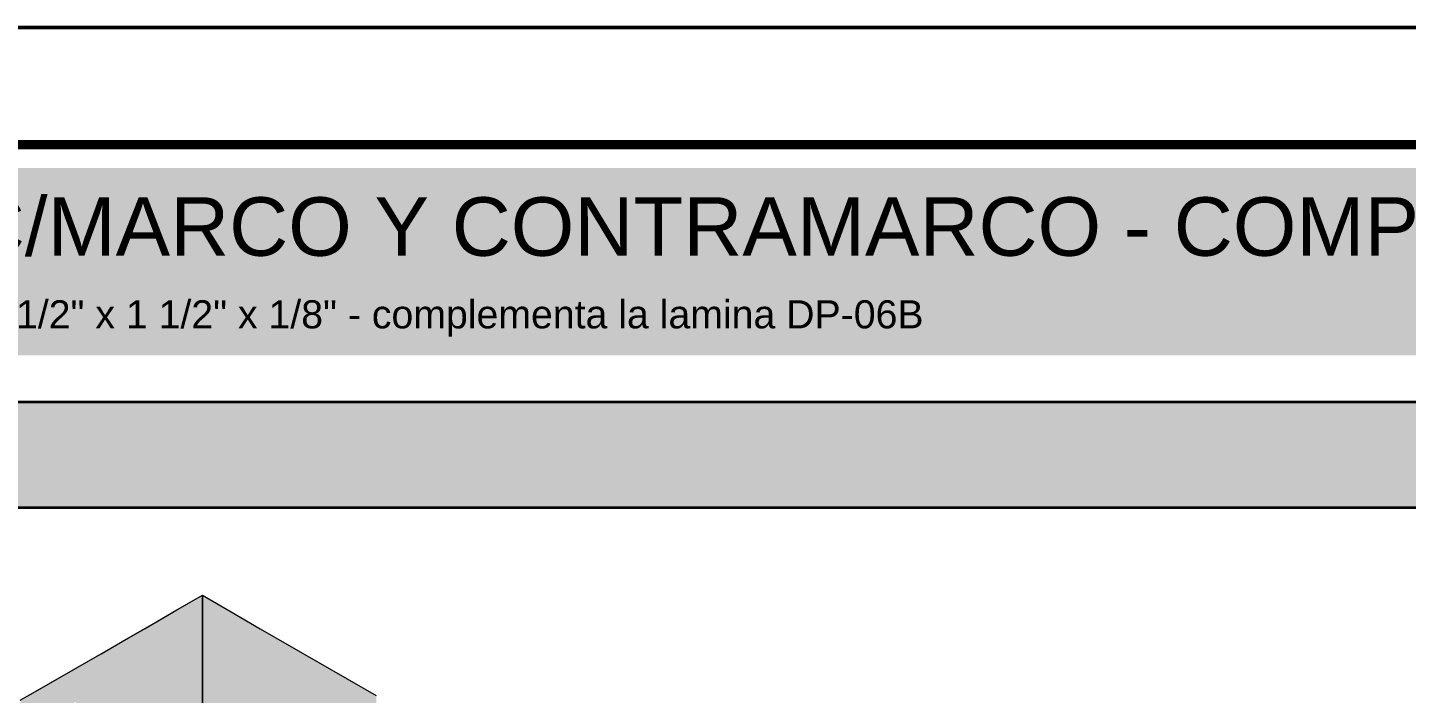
# Model space of a CAD drawing. Header units: metres. Extents: x 349021 to 349543, y 9281040 to 9281959.
# Drawn here: x 349202.922 to 349204.101, y 9281045.161 to 9281045.73 of the extents above; entities that cross this region are included whole.
import ezdxf
from ezdxf.enums import TextEntityAlignment as Align

# ---------------------------------------------------------------- set-up
doc = ezdxf.new("R2010")
doc.units = ezdxf.units.M
doc.header["$LTSCALE"] = 0.25
for name, color, linetype, lineweight in [('ISO-3D', 7, 'CONTINUOUS', 13), ('ISO-3D-ARISTAS', 250, 'CONTINUOUS', 13), ('MARCO', 7, 'CONTINUOUS', 50), ('PANEL-FONDO', 5, 'CONTINUOUS', 13)]:
    doc.layers.add(name, color=color, linetype=linetype, lineweight=lineweight)
doc.layers.add('PANEL', color=5, linetype='CONTINUOUS', lineweight=35, true_color=0x1f4e79)
doc.layers.add('TITULOS-BLANCO', color=7, linetype='CONTINUOUS', lineweight=25, true_color=0xffffff)
doc.styles.get("Standard").update_dxf_attribs({"font": 'arial.ttf'})

msp = doc.modelspace()

# ---------------------------------------------------------------- linework, layer by layer
at = {"layer": 'ISO-3D', "true_color": 0xb0aea8}
for points in [[(349203.0965, 9281045.2307), (349203.0718, 9281045.2164), (349203.0718, 9281045.245), (349203.0471, 9281045.2307)], [(349203.0718, 9281045.2164), (349203.0471, 9281045.2021), (349203.0471, 9281045.2307), (349203.0223, 9281045.2164)], [(349203.1213, 9281045.2164), (349203.0965, 9281045.2021), (349203.0965, 9281045.2307), (349203.0718, 9281045.2164)], [(349203.0471, 9281045.2021), (349203.0223, 9281045.1879), (349203.0223, 9281045.2164), (349202.9976, 9281045.2021)], [(349203.0965, 9281045.2021), (349203.0718, 9281045.1879), (349203.0718, 9281045.2164), (349203.0471, 9281045.2021)], [(349203.146, 9281045.2021), (349203.1213, 9281045.1879), (349203.1213, 9281045.2164), (349203.0965, 9281045.2021)], [(349203.0223, 9281045.1879), (349202.9976, 9281045.1736), (349202.9976, 9281045.2021), (349202.9728, 9281045.1879)], [(349203.0718, 9281045.1879), (349203.0471, 9281045.1736), (349203.0471, 9281045.2021), (349203.0223, 9281045.1879)], [(349203.1213, 9281045.1879), (349203.0965, 9281045.1736), (349203.0965, 9281045.2021), (349203.0718, 9281045.1879)], [(349203.1708, 9281045.1879), (349203.146, 9281045.1736), (349203.146, 9281045.2021), (349203.1213, 9281045.1879)], [(349202.9976, 9281045.1736), (349202.9728, 9281045.1593), (349202.9728, 9281045.1879), (349202.9481, 9281045.1736)], [(349203.0471, 9281045.1736), (349203.0223, 9281045.1593), (349203.0223, 9281045.1879), (349202.9976, 9281045.1736)], [(349203.0965, 9281045.1736), (349203.0718, 9281045.1593), (349203.0718, 9281045.1879), (349203.0471, 9281045.1736)], [(349203.146, 9281045.1736), (349203.1213, 9281045.1593), (349203.1213, 9281045.1879), (349203.0965, 9281045.1736)], [(349203.1955, 9281045.1736), (349203.1708, 9281045.1593), (349203.1708, 9281045.1879), (349203.146, 9281045.1736)], [(349202.9728, 9281045.1593), (349202.9481, 9281045.145), (349202.9481, 9281045.1736), (349202.9233, 9281045.1593)], [(349203.0223, 9281045.1593), (349202.9976, 9281045.145), (349202.9976, 9281045.1736), (349202.9728, 9281045.1593)], [(349203.0718, 9281045.1593), (349203.0471, 9281045.145), (349203.0471, 9281045.1736), (349203.0223, 9281045.1593)], [(349203.1213, 9281045.1593), (349203.0965, 9281045.145), (349203.0965, 9281045.1736), (349203.0718, 9281045.1593)], [(349203.1708, 9281045.1593), (349203.146, 9281045.145), (349203.146, 9281045.1736), (349203.1213, 9281045.1593)], [(349203.2203, 9281045.1593), (349203.1955, 9281045.145), (349203.1955, 9281045.1736), (349203.1708, 9281045.1593)]]:
    msp.add_solid(points, dxfattribs=at)
at = {"layer": 'ISO-3D', "true_color": 0x8e8d88}
for points in [[(349203.0718, 9281045.22), (349203.0501, 9281045.2075), (349203.0718, 9281045.245), (349203.0501, 9281045.2325)], [(349203.0501, 9281045.2075), (349203.0285, 9281045.195), (349203.0501, 9281045.2325), (349203.0285, 9281045.22)], [(349203.0285, 9281045.195), (349203.0068, 9281045.1825), (349203.0285, 9281045.22), (349203.0068, 9281045.2075)], [(349203.0718, 9281045.195), (349203.0501, 9281045.1825), (349203.0718, 9281045.22), (349203.0501, 9281045.2075)], [(349203.0068, 9281045.1825), (349202.9852, 9281045.17), (349203.0068, 9281045.2075), (349202.9852, 9281045.195)], [(349203.0501, 9281045.1825), (349203.0285, 9281045.17), (349203.0501, 9281045.2075), (349203.0285, 9281045.195)], [(349202.9852, 9281045.17), (349202.9635, 9281045.1575), (349202.9852, 9281045.195), (349202.9635, 9281045.1825)], [(349203.0285, 9281045.17), (349203.0068, 9281045.1575), (349203.0285, 9281045.195), (349203.0068, 9281045.1825)], [(349203.0718, 9281045.17), (349203.0501, 9281045.1575), (349203.0718, 9281045.195), (349203.0501, 9281045.1825)], [(349202.9635, 9281045.1575), (349202.9419, 9281045.145), (349202.9635, 9281045.1825), (349202.9419, 9281045.17)], [(349203.0068, 9281045.1575), (349202.9852, 9281045.145), (349203.0068, 9281045.1825), (349202.9852, 9281045.17)], [(349203.0501, 9281045.1575), (349203.0285, 9281045.145), (349203.0501, 9281045.1825), (349203.0285, 9281045.17)], [(349202.9419, 9281045.145), (349202.9162, 9281045.1302), (349202.9419, 9281045.17), (349202.9162, 9281045.1552)], [(349202.9852, 9281045.145), (349202.9635, 9281045.1325), (349202.9852, 9281045.17), (349202.9635, 9281045.1575)], [(349203.0285, 9281045.145), (349203.0068, 9281045.1325), (349203.0285, 9281045.17), (349203.0068, 9281045.1575)], [(349203.0718, 9281045.145), (349203.0501, 9281045.1325), (349203.0718, 9281045.17), (349203.0501, 9281045.1575)]]:
    msp.add_solid(points, dxfattribs=at)
at = {"layer": 'ISO-3D', "true_color": 0x9e9d98}
for points in [[(349203.0965, 9281045.2057), (349203.0718, 9281045.22), (349203.0965, 9281045.2307), (349203.0718, 9281045.245)], [(349203.1213, 9281045.1914), (349203.0965, 9281045.2057), (349203.1213, 9281045.2164), (349203.0965, 9281045.2307)], [(349203.0965, 9281045.1807), (349203.0718, 9281045.195), (349203.0965, 9281045.2057), (349203.0718, 9281045.22)], [(349203.146, 9281045.1771), (349203.1213, 9281045.1914), (349203.146, 9281045.2021), (349203.1213, 9281045.2164)], [(349203.1213, 9281045.1664), (349203.0965, 9281045.1807), (349203.1213, 9281045.1914), (349203.0965, 9281045.2057)], [(349203.1708, 9281045.1629), (349203.146, 9281045.1771), (349203.1708, 9281045.1879), (349203.146, 9281045.2021)], [(349203.0965, 9281045.1557), (349203.0718, 9281045.17), (349203.0965, 9281045.1807), (349203.0718, 9281045.195)], [(349203.146, 9281045.1521), (349203.1213, 9281045.1664), (349203.146, 9281045.1771), (349203.1213, 9281045.1914)], [(349203.1213, 9281045.1414), (349203.0965, 9281045.1557), (349203.1213, 9281045.1664), (349203.0965, 9281045.1807)], [(349203.1955, 9281045.1486), (349203.1708, 9281045.1629), (349203.1955, 9281045.1736), (349203.1708, 9281045.1879)], [(349203.0965, 9281045.1307), (349203.0718, 9281045.145), (349203.0965, 9281045.1557), (349203.0718, 9281045.17)], [(349203.146, 9281045.1271), (349203.1213, 9281045.1414), (349203.146, 9281045.1521), (349203.1213, 9281045.1664)], [(349203.1708, 9281045.1379), (349203.146, 9281045.1521), (349203.1708, 9281045.1629), (349203.146, 9281045.1771)], [(349203.2203, 9281045.1343), (349203.1955, 9281045.1486), (349203.2203, 9281045.1593), (349203.1955, 9281045.1736)], [(349203.1955, 9281045.1236), (349203.1708, 9281045.1379), (349203.1955, 9281045.1486), (349203.1708, 9281045.1629)]]:
    msp.add_solid(points, dxfattribs=at)
at = {"layer": 'ISO-3D-ARISTAS', "color": 250}
for p, q in [((349203.0471, 9281045.2307), (349203.0718, 9281045.245)), ((349203.0501, 9281045.2325), (349203.0718, 9281045.245)), ((349203.0718, 9281045.245), (349203.0718, 9281045.22)), ((349203.0718, 9281045.22), (349203.0718, 9281045.245)), ((349203.0718, 9281045.245), (349203.0965, 9281045.2307)), ((349203.0718, 9281045.245), (349203.0965, 9281045.2307)), ((349203.0223, 9281045.2164), (349203.0471, 9281045.2307)), ((349203.0285, 9281045.22), (349203.0501, 9281045.2325)), ((349203.0965, 9281045.2307), (349203.1213, 9281045.2164)), ((349203.0965, 9281045.2307), (349203.1213, 9281045.2164)), ((349202.9976, 9281045.2021), (349203.0223, 9281045.2164)), ((349203.0068, 9281045.2075), (349203.0285, 9281045.22)), ((349203.0718, 9281045.22), (349203.0718, 9281045.195)), ((349203.0718, 9281045.195), (349203.0718, 9281045.22)), ((349203.1213, 9281045.2164), (349203.146, 9281045.2021)), ((349203.1213, 9281045.2164), (349203.146, 9281045.2021)), ((349202.9728, 9281045.1879), (349202.9976, 9281045.2021)), ((349202.9852, 9281045.195), (349203.0068, 9281045.2075)), ((349203.146, 9281045.2021), (349203.1708, 9281045.1879)), ((349203.146, 9281045.2021), (349203.1708, 9281045.1879)), ((349202.9635, 9281045.1825), (349202.9852, 9281045.195)), ((349203.0718, 9281045.195), (349203.0718, 9281045.17)), ((349203.0718, 9281045.17), (349203.0718, 9281045.195)), ((349202.9419, 9281045.17), (349202.9635, 9281045.1825)), ((349202.9481, 9281045.1736), (349202.9728, 9281045.1879)), ((349203.1708, 9281045.1879), (349203.1955, 9281045.1736)), ((349203.1708, 9281045.1879), (349203.1955, 9281045.1736)), ((349202.9162, 9281045.1552), (349202.9419, 9281045.17)), ((349202.9233, 9281045.1593), (349202.9481, 9281045.1736)), ((349203.0718, 9281045.17), (349203.0718, 9281045.145)), ((349203.0718, 9281045.145), (349203.0718, 9281045.17)), ((349203.1955, 9281045.1736), (349203.2203, 9281045.1593)), ((349203.1955, 9281045.1736), (349203.2203, 9281045.1593))]:
    msp.add_line(p, q, dxfattribs=at)
at = {"layer": 'MARCO'}
msp.add_lwpolyline([(349200.98, 9281039.79), (349209.39, 9281039.79), (349209.39, 9281045.73), (349200.98, 9281045.73)], close=True, dxfattribs=at)
at = {"layer": 'MARCO', "const_width": 0.008}
msp.add_lwpolyline([(349201.23, 9281039.89), (349209.29, 9281039.89), (349209.29, 9281045.63), (349201.23, 9281045.63)], close=True, dxfattribs=at)
at = {"layer": 'PANEL'}
msp.add_line((349201.25, 9281045.32), (349205.24, 9281045.32), dxfattribs=at)
msp.add_lwpolyline([(349201.25, 9281043.22), (349205.24, 9281043.22), (349205.24, 9281045.41), (349201.25, 9281045.41)], close=True, dxfattribs=at)
at = {"layer": 'PANEL-FONDO', "true_color": 0x1f4e79}
msp.add_solid([(349201.25, 9281045.45), (349209.27, 9281045.45), (349201.25, 9281045.61), (349209.27, 9281045.61)], dxfattribs=at)
at = {"layer": 'PANEL-FONDO', "true_color": 0xebf1f8}
msp.add_solid([(349201.25, 9281045.32), (349205.24, 9281045.32), (349201.25, 9281045.41), (349205.24, 9281045.41)], dxfattribs=at)

# ---------------------------------------------------------------- texts
at = {"layer": 'TITULOS-BLANCO'}
for s, height, p in [('REGISTRO DE LIMPIEZA CON TAPA 0.68 x 0.68 C/MARCO Y CONTRAMARCO - COMPONENTES', 0.05, (349201.29, 9281045.56)), ('Colector pluvial frontal - Hogar de Refugio Temporal "Mujeres Violentadas" (CUI 2675514) - contramarco L 1 1/2" x 1 1/2" x 1/8" - complementa la lamina DP-06B', 0.024, (349201.29, 9281045.485))]:
    msp.add_text(s, height=height, dxfattribs=at).set_placement(p, align=Align.MIDDLE_LEFT)

doc.saveas('drawing.dxf')
